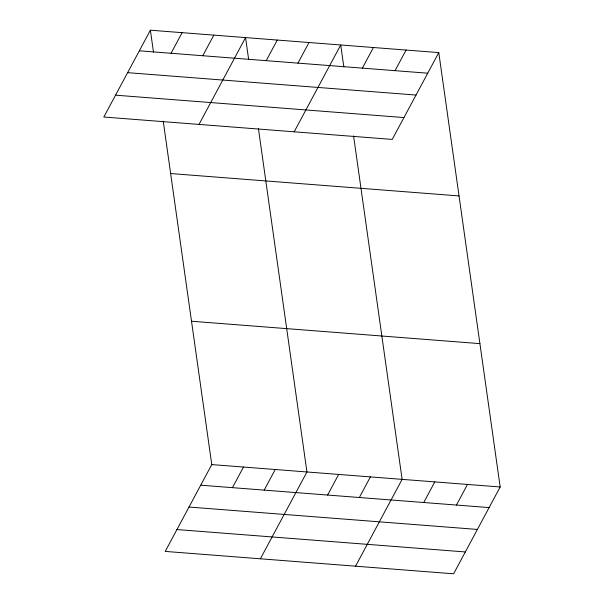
<?xml version="1.0" encoding="UTF-8"?>
<svg xmlns="http://www.w3.org/2000/svg" width="604" height="604" viewBox="0 0 604 604"><rect width="100%" height="100%" fill="white"/><g stroke="black" fill="none" stroke-linecap="round" stroke-linejoin="round"><path stroke-width="0.91" d="M150.388 30.2L103.828 117.025L392.23 139.418L438.783 52.593L150.388 30.2L153.499 52.254M171.06 53.273L182.106 32.661M202.778 55.734L213.831 35.123M199.003 124.416L245.556 37.591L248.674 59.645M266.228 60.664L277.281 40.053M297.953 63.126L309.006 42.514M294.171 131.8L340.731 44.975L343.842 67.029M362.362 68.124L373.415 47.512M395.046 70.668L406.099 50.056M163.239 121.17L211.77 464.582L165.217 551.407L453.612 573.8L500.172 486.975L438.783 52.593M232.442 487.662L243.495 467.051M264.167 490.123L275.22 469.512M260.384 558.798L306.945 471.973L258.414 128.561M327.617 495.046L338.663 474.434M359.342 497.515L370.388 476.903M355.56 566.19L402.113 479.365L353.582 135.945M423.744 502.513L434.797 481.901M456.435 505.05L467.481 484.438M139.335 50.811L427.73 73.205M127.618 72.661L416.013 95.055M115.545 95.175L403.948 117.561M170.645 173.544L459.04 195.938M191.513 321.237L479.916 343.631M211.77 464.582L500.172 486.975M200.717 485.193L489.119 507.586M189.007 507.043L477.402 529.436M176.934 529.557L465.329 551.95"/></g></svg>
